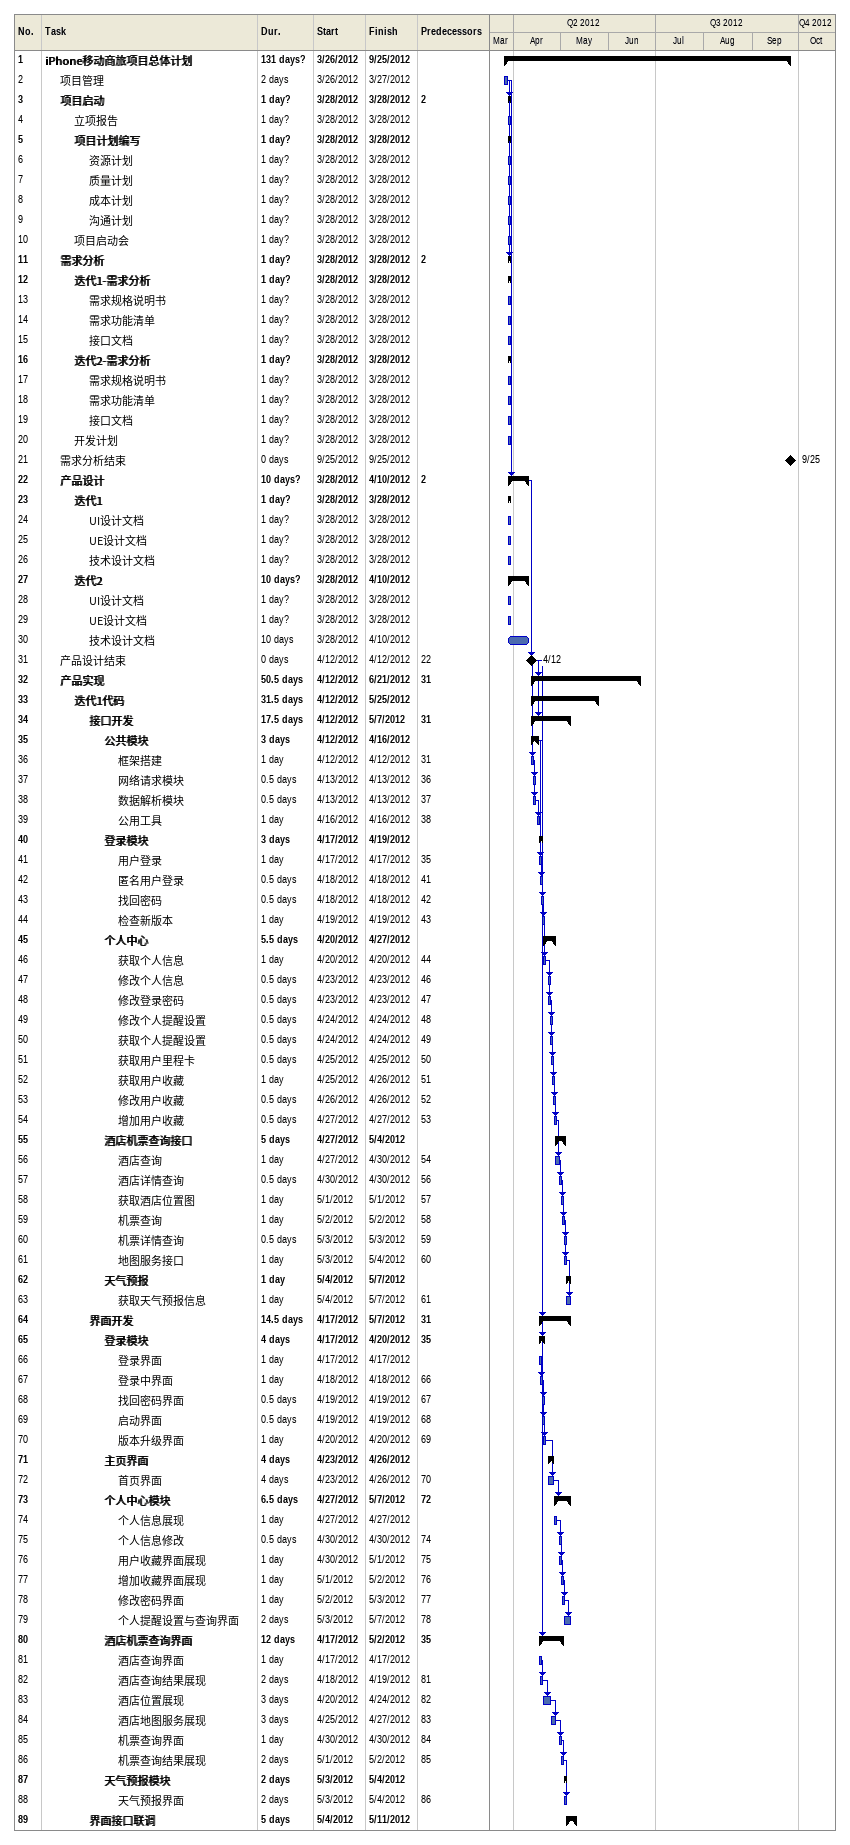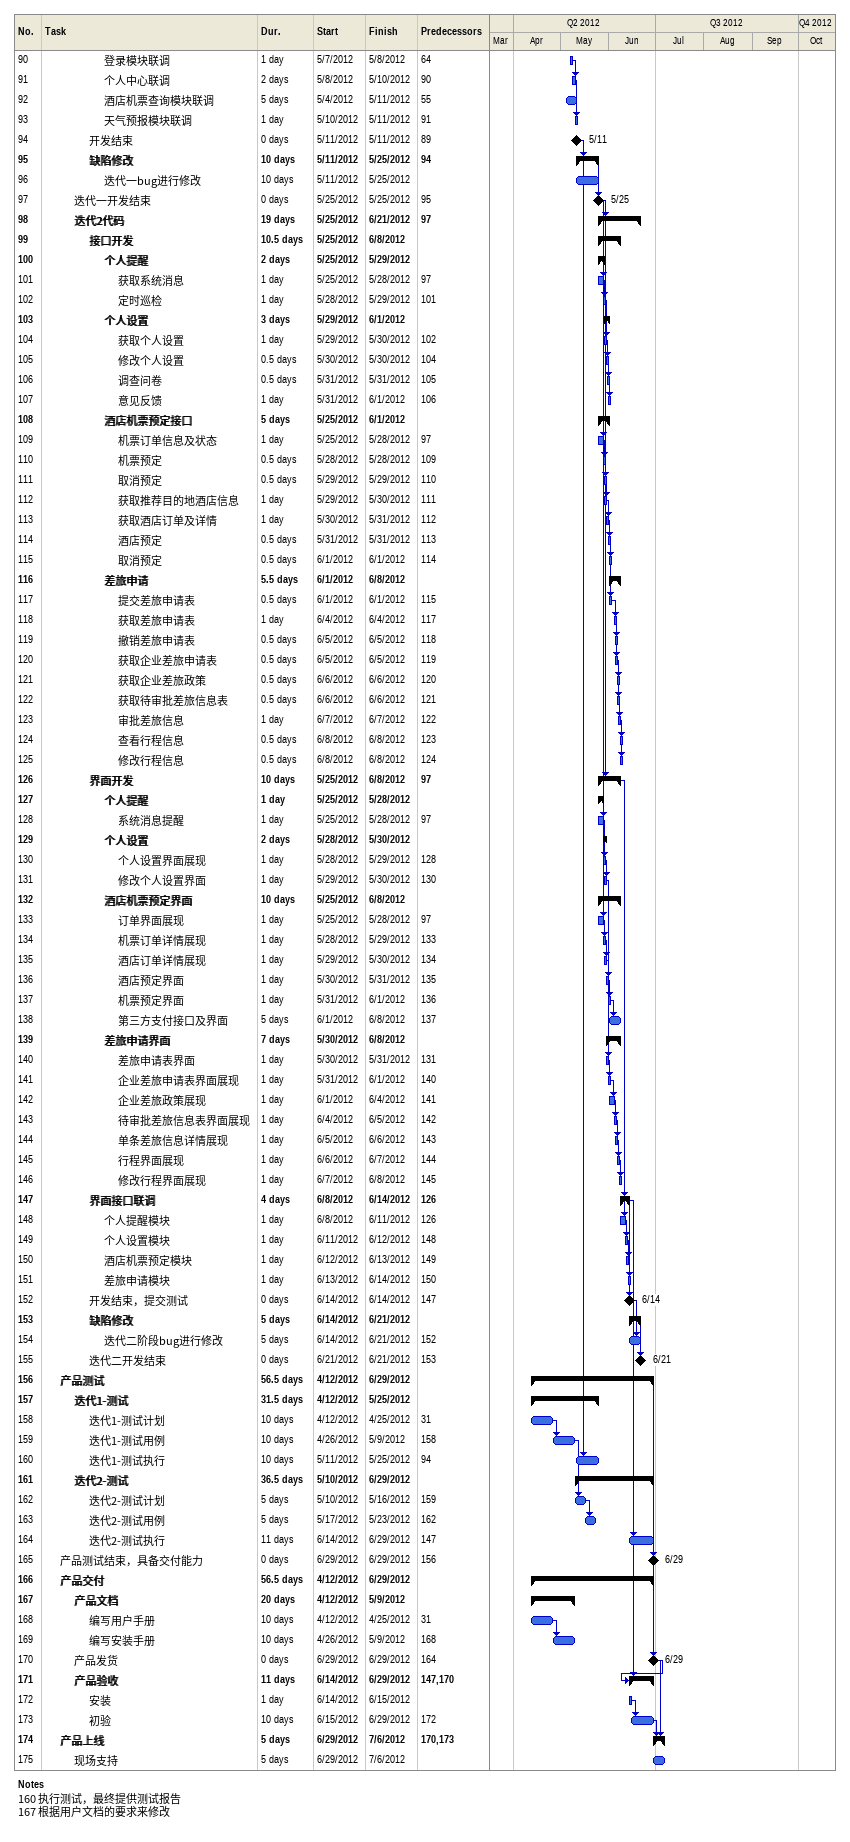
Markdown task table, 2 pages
| ID | Level | Task | Duration | Start | Finish | Predecessors |
|---|---|---|---|---|---|---|
| 1 | 1 | **iPhone移动商旅项目总体计划** | 131d? | 2012-03-26 | 2012-09-25 |  |
| 2 | 2 | 项目管理 | 2d | 2012-03-26 | 2012-03-27 |  |
| 3 | 2 | **项目启动** | 1d? | 2012-03-28 | 2012-03-28 | 2 |
| 4 | 3 | 立项报告 | 1d? | 2012-03-28 | 2012-03-28 |  |
| 5 | 3 | **项目计划编写** | 1d? | 2012-03-28 | 2012-03-28 |  |
| 6 | 4 | 资源计划 | 1d? | 2012-03-28 | 2012-03-28 |  |
| 7 | 4 | 质量计划 | 1d? | 2012-03-28 | 2012-03-28 |  |
| 8 | 4 | 成本计划 | 1d? | 2012-03-28 | 2012-03-28 |  |
| 9 | 4 | 沟通计划 | 1d? | 2012-03-28 | 2012-03-28 |  |
| 10 | 3 | 项目启动会 | 1d? | 2012-03-28 | 2012-03-28 |  |
| 11 | 2 | **需求分析** | 1d? | 2012-03-28 | 2012-03-28 | 2 |
| 12 | 3 | **迭代1-需求分析** | 1d? | 2012-03-28 | 2012-03-28 |  |
| 13 | 4 | 需求规格说明书 | 1d? | 2012-03-28 | 2012-03-28 |  |
| 14 | 4 | 需求功能清单 | 1d? | 2012-03-28 | 2012-03-28 |  |
| 15 | 4 | 接口文档 | 1d? | 2012-03-28 | 2012-03-28 |  |
| 16 | 3 | **迭代2-需求分析** | 1d? | 2012-03-28 | 2012-03-28 |  |
| 17 | 4 | 需求规格说明书 | 1d? | 2012-03-28 | 2012-03-28 |  |
| 18 | 4 | 需求功能清单 | 1d? | 2012-03-28 | 2012-03-28 |  |
| 19 | 4 | 接口文档 | 1d? | 2012-03-28 | 2012-03-28 |  |
| 20 | 3 | 开发计划 | 1d? | 2012-03-28 | 2012-03-28 |  |
| 21 | 2 | 需求分析结束 | 0d | 2012-09-25 | 2012-09-25 |  |
| 22 | 2 | **产品设计** | 10d? | 2012-03-28 | 2012-04-10 | 2 |
| 23 | 3 | **迭代1** | 1d? | 2012-03-28 | 2012-03-28 |  |
| 24 | 4 | UI设计文档 | 1d? | 2012-03-28 | 2012-03-28 |  |
| 25 | 4 | UE设计文档 | 1d? | 2012-03-28 | 2012-03-28 |  |
| 26 | 4 | 技术设计文档 | 1d? | 2012-03-28 | 2012-03-28 |  |
| 27 | 3 | **迭代2** | 10d? | 2012-03-28 | 2012-04-10 |  |
| 28 | 4 | UI设计文档 | 1d? | 2012-03-28 | 2012-03-28 |  |
| 29 | 4 | UE设计文档 | 1d? | 2012-03-28 | 2012-03-28 |  |
| 30 | 4 | 技术设计文档 | 10d | 2012-03-28 | 2012-04-10 |  |
| 31 | 2 | 产品设计结束 | 0d | 2012-04-12 | 2012-04-12 | 22 |
| 32 | 2 | **产品实现** | 50.5d | 2012-04-12 | 2012-06-21 | 31 |
| 33 | 3 | **迭代1代码** | 31.5d | 2012-04-12 | 2012-05-25 |  |
| 34 | 4 | **接口开发** | 17.5d | 2012-04-12 | 2012-05-07 | 31 |
| 35 | 5 | **公共模块** | 3d | 2012-04-12 | 2012-04-16 |  |
| 36 | 6 | 框架搭建 | 1d | 2012-04-12 | 2012-04-12 | 31 |
| 37 | 6 | 网络请求模块 | 0.5d | 2012-04-13 | 2012-04-13 | 36 |
| 38 | 6 | 数据解析模块 | 0.5d | 2012-04-13 | 2012-04-13 | 37 |
| 39 | 6 | 公用工具 | 1d | 2012-04-16 | 2012-04-16 | 38 |
| 40 | 5 | **登录模块** | 3d | 2012-04-17 | 2012-04-19 |  |
| 41 | 6 | 用户登录 | 1d | 2012-04-17 | 2012-04-17 | 35 |
| 42 | 6 | 匿名用户登录 | 0.5d | 2012-04-18 | 2012-04-18 | 41 |
| 43 | 6 | 找回密码 | 0.5d | 2012-04-18 | 2012-04-18 | 42 |
| 44 | 6 | 检查新版本 | 1d | 2012-04-19 | 2012-04-19 | 43 |
| 45 | 5 | **个人中心** | 5.5d | 2012-04-20 | 2012-04-27 |  |
| 46 | 6 | 获取个人信息 | 1d | 2012-04-20 | 2012-04-20 | 44 |
| 47 | 6 | 修改个人信息 | 0.5d | 2012-04-23 | 2012-04-23 | 46 |
| 48 | 6 | 修改登录密码 | 0.5d | 2012-04-23 | 2012-04-23 | 47 |
| 49 | 6 | 修改个人提醒设置 | 0.5d | 2012-04-24 | 2012-04-24 | 48 |
| 50 | 6 | 获取个人提醒设置 | 0.5d | 2012-04-24 | 2012-04-24 | 49 |
| 51 | 6 | 获取用户里程卡 | 0.5d | 2012-04-25 | 2012-04-25 | 50 |
| 52 | 6 | 获取用户收藏 | 1d | 2012-04-25 | 2012-04-26 | 51 |
| 53 | 6 | 修改用户收藏 | 0.5d | 2012-04-26 | 2012-04-26 | 52 |
| 54 | 6 | 增加用户收藏 | 0.5d | 2012-04-27 | 2012-04-27 | 53 |
| 55 | 5 | **酒店机票查询接口** | 5d | 2012-04-27 | 2012-05-04 |  |
| 56 | 6 | 酒店查询 | 1d | 2012-04-27 | 2012-04-30 | 54 |
| 57 | 6 | 酒店详情查询 | 0.5d | 2012-04-30 | 2012-04-30 | 56 |
| 58 | 6 | 获取酒店位置图 | 1d | 2012-05-01 | 2012-05-01 | 57 |
| 59 | 6 | 机票查询 | 1d | 2012-05-02 | 2012-05-02 | 58 |
| 60 | 6 | 机票详情查询 | 0.5d | 2012-05-03 | 2012-05-03 | 59 |
| 61 | 6 | 地图服务接口 | 1d | 2012-05-03 | 2012-05-04 | 60 |
| 62 | 5 | **天气预报** | 1d | 2012-05-04 | 2012-05-07 |  |
| 63 | 6 | 获取天气预报信息 | 1d | 2012-05-04 | 2012-05-07 | 61 |
| 64 | 4 | **界面开发** | 14.5d | 2012-04-17 | 2012-05-07 | 31 |
| 65 | 5 | **登录模块** | 4d | 2012-04-17 | 2012-04-20 | 35 |
| 66 | 6 | 登录界面 | 1d | 2012-04-17 | 2012-04-17 |  |
| 67 | 6 | 登录中界面 | 1d | 2012-04-18 | 2012-04-18 | 66 |
| 68 | 6 | 找回密码界面 | 0.5d | 2012-04-19 | 2012-04-19 | 67 |
| 69 | 6 | 启动界面 | 0.5d | 2012-04-19 | 2012-04-19 | 68 |
| 70 | 6 | 版本升级界面 | 1d | 2012-04-20 | 2012-04-20 | 69 |
| 71 | 5 | **主页界面** | 4d | 2012-04-23 | 2012-04-26 |  |
| 72 | 6 | 首页界面 | 4d | 2012-04-23 | 2012-04-26 | 70 |
| 73 | 5 | **个人中心模块** | 6.5d | 2012-04-27 | 2012-05-07 | 72 |
| 74 | 6 | 个人信息展现 | 1d | 2012-04-27 | 2012-04-27 |  |
| 75 | 6 | 个人信息修改 | 0.5d | 2012-04-30 | 2012-04-30 | 74 |
| 76 | 6 | 用户收藏界面展现 | 1d | 2012-04-30 | 2012-05-01 | 75 |
| 77 | 6 | 增加收藏界面展现 | 1d | 2012-05-01 | 2012-05-02 | 76 |
| 78 | 6 | 修改密码界面 | 1d | 2012-05-02 | 2012-05-03 | 77 |
| 79 | 6 | 个人提醒设置与查询界面 | 2d | 2012-05-03 | 2012-05-07 | 78 |
| 80 | 5 | **酒店机票查询界面** | 12d | 2012-04-17 | 2012-05-02 | 35 |
| 81 | 6 | 酒店查询界面 | 1d | 2012-04-17 | 2012-04-17 |  |
| 82 | 6 | 酒店查询结果展现 | 2d | 2012-04-18 | 2012-04-19 | 81 |
| 83 | 6 | 酒店位置展现 | 3d | 2012-04-20 | 2012-04-24 | 82 |
| 84 | 6 | 酒店地图服务展现 | 3d | 2012-04-25 | 2012-04-27 | 83 |
| 85 | 6 | 机票查询界面 | 1d | 2012-04-30 | 2012-04-30 | 84 |
| 86 | 6 | 机票查询结果展现 | 2d | 2012-05-01 | 2012-05-02 | 85 |
| 87 | 5 | **天气预报模块** | 2d | 2012-05-03 | 2012-05-04 |  |
| 88 | 6 | 天气预报界面 | 2d | 2012-05-03 | 2012-05-04 | 86 |
| 89 | 4 | **界面接口联调** | 5d | 2012-05-04 | 2012-05-11 |  |
| 90 | 5 | 登录模块联调 | 1d | 2012-05-07 | 2012-05-08 | 64 |
| 91 | 5 | 个人中心联调 | 2d | 2012-05-08 | 2012-05-10 | 90 |
| 92 | 5 | 酒店机票查询模块联调 | 5d | 2012-05-04 | 2012-05-11 | 55 |
| 93 | 5 | 天气预报模块联调 | 1d | 2012-05-10 | 2012-05-11 | 91 |
| 94 | 4 | 开发结束 | 0d | 2012-05-11 | 2012-05-11 | 89 |
| 95 | 4 | **缺陷修改** | 10d | 2012-05-11 | 2012-05-25 | 94 |
| 96 | 5 | 迭代一bug进行修改 | 10d | 2012-05-11 | 2012-05-25 |  |
| 97 | 3 | 迭代一开发结束 | 0d | 2012-05-25 | 2012-05-25 | 95 |
| 98 | 3 | **迭代2代码** | 19d | 2012-05-25 | 2012-06-21 | 97 |
| 99 | 4 | **接口开发** | 10.5d | 2012-05-25 | 2012-06-08 |  |
| 100 | 5 | **个人提醒** | 2d | 2012-05-25 | 2012-05-29 |  |
| 101 | 6 | 获取系统消息 | 1d | 2012-05-25 | 2012-05-28 | 97 |
| 102 | 6 | 定时巡检 | 1d | 2012-05-28 | 2012-05-29 | 101 |
| 103 | 5 | **个人设置** | 3d | 2012-05-29 | 2012-06-01 |  |
| 104 | 6 | 获取个人设置 | 1d | 2012-05-29 | 2012-05-30 | 102 |
| 105 | 6 | 修改个人设置 | 0.5d | 2012-05-30 | 2012-05-30 | 104 |
| 106 | 6 | 调查问卷 | 0.5d | 2012-05-31 | 2012-05-31 | 105 |
| 107 | 6 | 意见反馈 | 1d | 2012-05-31 | 2012-06-01 | 106 |
| 108 | 5 | **酒店机票预定接口** | 5d | 2012-05-25 | 2012-06-01 |  |
| 109 | 6 | 机票订单信息及状态 | 1d | 2012-05-25 | 2012-05-28 | 97 |
| 110 | 6 | 机票预定 | 0.5d | 2012-05-28 | 2012-05-28 | 109 |
| 111 | 6 | 取消预定 | 0.5d | 2012-05-29 | 2012-05-29 | 110 |
| 112 | 6 | 获取推荐目的地酒店信息 | 1d | 2012-05-29 | 2012-05-30 | 111 |
| 113 | 6 | 获取酒店订单及详情 | 1d | 2012-05-30 | 2012-05-31 | 112 |
| 114 | 6 | 酒店预定 | 0.5d | 2012-05-31 | 2012-05-31 | 113 |
| 115 | 6 | 取消预定 | 0.5d | 2012-06-01 | 2012-06-01 | 114 |
| 116 | 5 | **差旅申请** | 5.5d | 2012-06-01 | 2012-06-08 |  |
| 117 | 6 | 提交差旅申请表 | 0.5d | 2012-06-01 | 2012-06-01 | 115 |
| 118 | 6 | 获取差旅申请表 | 1d | 2012-06-04 | 2012-06-04 | 117 |
| 119 | 6 | 撤销差旅申请表 | 0.5d | 2012-06-05 | 2012-06-05 | 118 |
| 120 | 6 | 获取企业差旅申请表 | 0.5d | 2012-06-05 | 2012-06-05 | 119 |
| 121 | 6 | 获取企业差旅政策 | 0.5d | 2012-06-06 | 2012-06-06 | 120 |
| 122 | 6 | 获取待审批差旅信息表 | 0.5d | 2012-06-06 | 2012-06-06 | 121 |
| 123 | 6 | 审批差旅信息 | 1d | 2012-06-07 | 2012-06-07 | 122 |
| 124 | 6 | 查看行程信息 | 0.5d | 2012-06-08 | 2012-06-08 | 123 |
| 125 | 6 | 修改行程信息 | 0.5d | 2012-06-08 | 2012-06-08 | 124 |
| 126 | 4 | **界面开发** | 10d | 2012-05-25 | 2012-06-08 | 97 |
| 127 | 5 | **个人提醒** | 1d | 2012-05-25 | 2012-05-28 |  |
| 128 | 6 | 系统消息提醒 | 1d | 2012-05-25 | 2012-05-28 | 97 |
| 129 | 5 | **个人设置** | 2d | 2012-05-28 | 2012-05-30 |  |
| 130 | 6 | 个人设置界面展现 | 1d | 2012-05-28 | 2012-05-29 | 128 |
| 131 | 6 | 修改个人设置界面 | 1d | 2012-05-29 | 2012-05-30 | 130 |
| 132 | 5 | **酒店机票预定界面** | 10d | 2012-05-25 | 2012-06-08 |  |
| 133 | 6 | 订单界面展现 | 1d | 2012-05-25 | 2012-05-28 | 97 |
| 134 | 6 | 机票订单详情展现 | 1d | 2012-05-28 | 2012-05-29 | 133 |
| 135 | 6 | 酒店订单详情展现 | 1d | 2012-05-29 | 2012-05-30 | 134 |
| 136 | 6 | 酒店预定界面 | 1d | 2012-05-30 | 2012-05-31 | 135 |
| 137 | 6 | 机票预定界面 | 1d | 2012-05-31 | 2012-06-01 | 136 |
| 138 | 6 | 第三方支付接口及界面 | 5d | 2012-06-01 | 2012-06-08 | 137 |
| 139 | 5 | **差旅申请界面** | 7d | 2012-05-30 | 2012-06-08 |  |
| 140 | 6 | 差旅申请表界面 | 1d | 2012-05-30 | 2012-05-31 | 131 |
| 141 | 6 | 企业差旅申请表界面展现 | 1d | 2012-05-31 | 2012-06-01 | 140 |
| 142 | 6 | 企业差旅政策展现 | 1d | 2012-06-01 | 2012-06-04 | 141 |
| 143 | 6 | 待审批差旅信息表界面展现 | 1d | 2012-06-04 | 2012-06-05 | 142 |
| 144 | 6 | 单条差旅信息详情展现 | 1d | 2012-06-05 | 2012-06-06 | 143 |
| 145 | 6 | 行程界面展现 | 1d | 2012-06-06 | 2012-06-07 | 144 |
| 146 | 6 | 修改行程界面展现 | 1d | 2012-06-07 | 2012-06-08 | 145 |
| 147 | 4 | **界面接口联调** | 4d | 2012-06-08 | 2012-06-14 | 126 |
| 148 | 5 | 个人提醒模块 | 1d | 2012-06-08 | 2012-06-11 | 126 |
| 149 | 5 | 个人设置模块 | 1d | 2012-06-11 | 2012-06-12 | 148 |
| 150 | 5 | 酒店机票预定模块 | 1d | 2012-06-12 | 2012-06-13 | 149 |
| 151 | 5 | 差旅申请模块 | 1d | 2012-06-13 | 2012-06-14 | 150 |
| 152 | 4 | 开发结束，提交测试 | 0d | 2012-06-14 | 2012-06-14 | 147 |
| 153 | 4 | **缺陷修改** | 5d | 2012-06-14 | 2012-06-21 |  |
| 154 | 5 | 迭代二阶段bug进行修改 | 5d | 2012-06-14 | 2012-06-21 | 152 |
| 155 | 4 | 迭代二开发结束 | 0d | 2012-06-21 | 2012-06-21 | 153 |
| 156 | 2 | **产品测试** | 56.5d | 2012-04-12 | 2012-06-29 |  |
| 157 | 3 | **迭代1-测试** | 31.5d | 2012-04-12 | 2012-05-25 |  |
| 158 | 4 | 迭代1-测试计划 | 10d | 2012-04-12 | 2012-04-25 | 31 |
| 159 | 4 | 迭代1-测试用例 | 10d | 2012-04-26 | 2012-05-09 | 158 |
| 160 | 4 | 迭代1-测试执行 | 10d | 2012-05-11 | 2012-05-25 | 94 |
| 161 | 3 | **迭代2-测试** | 36.5d | 2012-05-10 | 2012-06-29 |  |
| 162 | 4 | 迭代2-测试计划 | 5d | 2012-05-10 | 2012-05-16 | 159 |
| 163 | 4 | 迭代2-测试用例 | 5d | 2012-05-17 | 2012-05-23 | 162 |
| 164 | 4 | 迭代2-测试执行 | 11d | 2012-06-14 | 2012-06-29 | 147 |
| 165 | 2 | 产品测试结束，具备交付能力 | 0d | 2012-06-29 | 2012-06-29 | 156 |
| 166 | 2 | **产品交付** | 56.5d | 2012-04-12 | 2012-06-29 |  |
| 167 | 3 | **产品文档** | 20d | 2012-04-12 | 2012-05-09 |  |
| 168 | 4 | 编写用户手册 | 10d | 2012-04-12 | 2012-04-25 | 31 |
| 169 | 4 | 编写安装手册 | 10d | 2012-04-26 | 2012-05-09 | 168 |
| 170 | 3 | 产品发货 | 0d | 2012-06-29 | 2012-06-29 | 164 |
| 171 | 3 | **产品验收** | 11d | 2012-06-14 | 2012-06-29 | 147, 170 |
| 172 | 4 | 安装 | 1d | 2012-06-14 | 2012-06-15 |  |
| 173 | 4 | 初验 | 10d | 2012-06-15 | 2012-06-29 | 172 |
| 174 | 2 | **产品上线** | 5d | 2012-06-29 | 2012-07-06 | 170, 173 |
| 175 | 3 | 现场支持 | 5d | 2012-06-29 | 2012-07-06 |  |

Notes
- 160: 执行测试，最终提供测试报告
- 167: 根据用户文档的要求来修改
